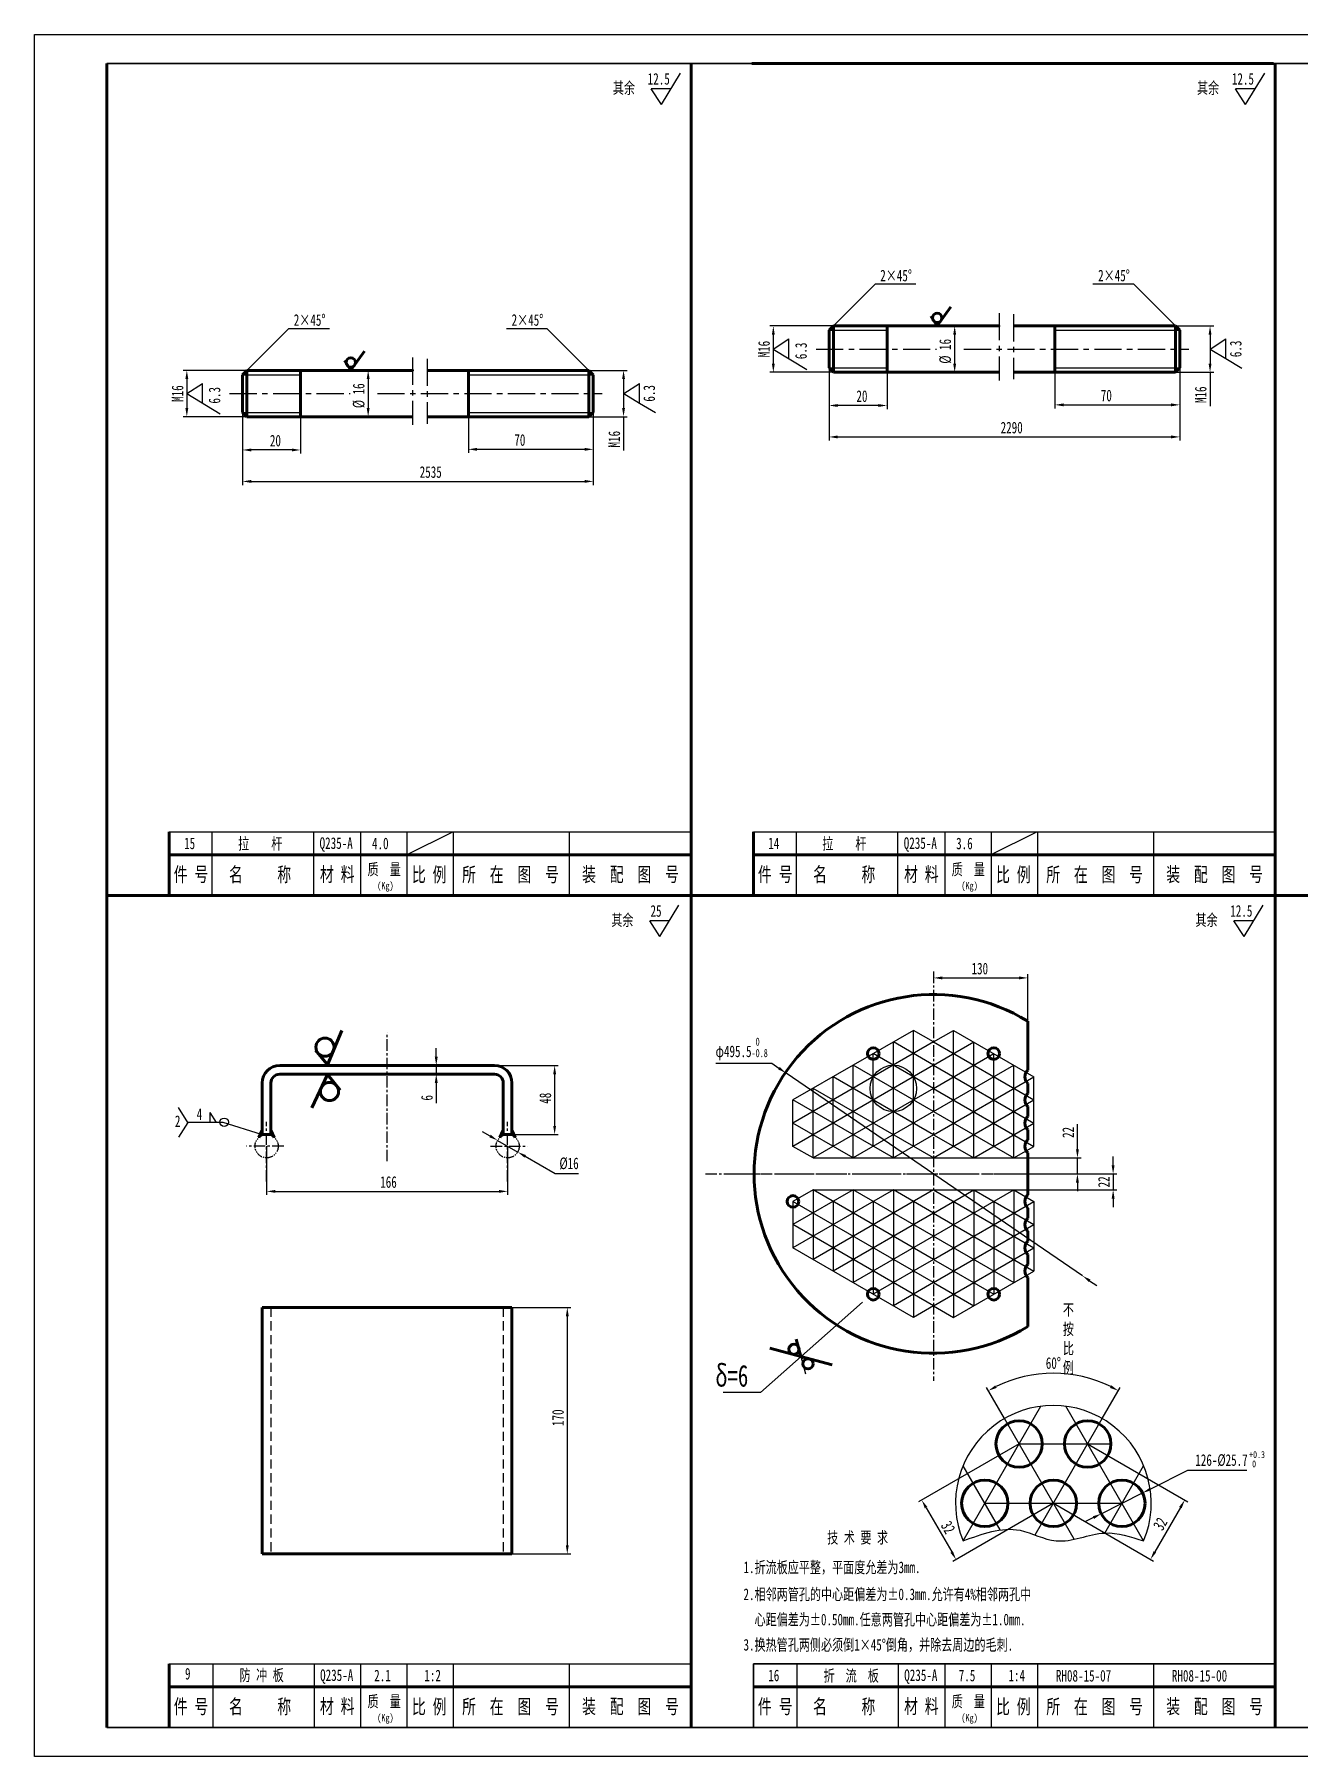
# Model space of a CAD drawing. Header units: millimetres. Extents: x 14092 to 63012, y 39469 to 71324.
# Drawn here: x 28047 to 31538, y 39595 to 44347 of the extents above; entities that cross this region are included whole.
import ezdxf

# ---------------------------------------------------------------- set-up
doc = ezdxf.new("R2010")
doc.units = ezdxf.units.MM
for name, pattern in [('CENTER', [50.8, 31.75, -6.35, 6.35, -6.35]), ('CENTERX2', [4, 2.5, -0.5, 0.5, -0.5]), ('DASHEDX2', [38.1, 25.4, -12.7]), ('PHANTOM2', [31.75, 15.875, -3.175, 3.175, -3.175, 3.175, -3.175])]:
    doc.linetypes.add(name, pattern=pattern)
doc.layers.get('0').update_dxf_attribs({"lineweight": 60})
doc.layers.get('DEFPOINTS').update_dxf_attribs({"color": 1, "linetype": 'PHANTOM2', "lineweight": 30})
for name, color, linetype, lineweight in [('AA', 1, 'DASHEDX2', 30), ('CCX', 1, 'Continuous', 30), ('DD', 1, 'CENTER', 30)]:
    doc.layers.add(name, color=color, linetype=linetype, lineweight=lineweight)
doc.styles.add('HZ', font='SIMFANG.TTF', dxfattribs={"width": 0.7})
doc.styles.add('HZ123', font='SIMFANG.TTF', dxfattribs={"width": 0.7, "height": 2.5})
doc.styles.add('WZ5', font='SIMFANG.TTF', dxfattribs={"width": 0.7})
doc.dimstyles.new('ISO-25$0', dxfattribs={"dimscale": 8, "dimtxt": 4, "dimasz": 3, "dimexe": 1.25, "dimexo": 0, "dimgap": 1.2, "dimtad": 1, "dimdec": 0, "dimtxsty": 'HZ', "dimcen": 0, "dimclrd": 256, "dimclrt": 256, "dimadec": 0, "dimazin": 0, "dimtm": 1e-09, "dimtfac": 8, "dimtdec": 0, "dimtmove": 0, "dimatfit": 2, "dimfxl": 1, "dimlwd": -1, "dimarcsym": 0})
doc.dimstyles.new('ISO-25$2', dxfattribs={"dimscale": 8, "dimtxt": 4, "dimasz": 3, "dimexe": 1.25, "dimexo": 0, "dimgap": 1.5, "dimtad": 2, "dimtih": 1, "dimtoh": 1, "dimdec": 0, "dimdsep": 46, "dimtxsty": 'HZ', "dimcen": 3, "dimadec": 0, "dimazin": 0, "dimtm": 1e-09, "dimtfac": 8, "dimtdec": 0, "dimtmove": 0, "dimatfit": 3, "dimfxl": 1, "dimarcsym": 0})
doc.dimstyles.new('ISO-25$3', dxfattribs={"dimscale": 8, "dimtxt": 4, "dimasz": 3, "dimexe": 1.25, "dimexo": 0, "dimgap": 1.5, "dimtad": 2, "dimtih": 1, "dimtoh": 1, "dimdec": 0, "dimdsep": 46, "dimtxsty": 'HZ', "dimcen": -2.5, "dimadec": 0, "dimazin": 0, "dimtm": 1e-09, "dimtfac": 8, "dimtdec": 0, "dimtmove": 0, "dimatfit": 3, "dimldrblk": 'NONE', "dimfxl": 1, "dimarcsym": 0})

# ---------------------------------------------------------------- blocks, each defined once
blk = doc.blocks.new('*D150')
at = {"layer": 'CCX', "color": 0, "lineweight": -2}
for p, q in [((30239.6, 43426.7), (30239.6, 43313.1)), ((30399.6, 43414.7), (30399.6, 43313.1))]:
    blk.add_line(p, q, dxfattribs=at)
at = {"layer": 'CCX'}
blk.add_line((30375.6, 43323.1), (30263.6, 43323.1), dxfattribs=at)
for points in [[(30263.6, 43327.1), (30263.6, 43319.1), (30239.6, 43323.1)], [(30375.6, 43327.1), (30375.6, 43319.1), (30399.6, 43323.1)]]:
    blk.add_solid(points, dxfattribs=at)
at = {"layer": 'DEFPOINTS', "color": 0}
for p in [(30239.6, 43426.7), (30399.6, 43414.7), (30239.6, 43323.1)]:
    blk.add_point(p, dxfattribs=at)
at = {"layer": 'CCX', "insert": (30330.3, 43348.7), "char_height": 32, "attachment_point": 5, "style": 'HZ'}
blk.add_mtext('20', dxfattribs=at)
blk = doc.blocks.new('*D151')
at = {"layer": 'CCX', "color": 0, "lineweight": -2}
for p, q in [((30399.6, 43542.7), (30596.2, 43542.7)), ((30399.6, 43414.7), (30596.2, 43414.7))]:
    blk.add_line(p, q, dxfattribs=at)
at = {"layer": 'CCX'}
blk.add_line((30586.2, 43518.7), (30586.2, 43438.7), dxfattribs=at)
for points in [[(30582.2, 43518.7), (30590.2, 43518.7), (30586.2, 43542.7)], [(30582.2, 43438.7), (30590.2, 43438.7), (30586.2, 43414.7)]]:
    blk.add_solid(points, dxfattribs=at)
at = {"layer": 'DEFPOINTS', "color": 0}
for p in [(30399.6, 43542.7), (30399.6, 43414.7), (30586.2, 43414.7)]:
    blk.add_point(p, dxfattribs=at)
at = {"layer": 'CCX', "insert": (30560.6, 43472.7), "char_height": 32, "attachment_point": 5, "rotation": 90, "style": 'HZ'}
blk.add_mtext('{\\Ftxt|c134;%%C} 16', dxfattribs=at)
blk = doc.blocks.new('*D152')
at = {"layer": 'CCX', "color": 0, "lineweight": -2}
for p, q in [((30251.6, 43542.7), (30075.8, 43542.7)), ((30251.6, 43414.7), (30075.8, 43414.7))]:
    blk.add_line(p, q, dxfattribs=at)
at = {"layer": 'CCX'}
blk.add_line((30085.8, 43518.7), (30085.8, 43438.7), dxfattribs=at)
for points in [[(30081.8, 43518.7), (30089.8, 43518.7), (30085.8, 43542.7)], [(30081.8, 43438.7), (30089.8, 43438.7), (30085.8, 43414.7)]]:
    blk.add_solid(points, dxfattribs=at)
at = {"layer": 'DEFPOINTS', "color": 0}
for p in [(30251.6, 43542.7), (30085.8, 43414.7), (30251.6, 43414.7)]:
    blk.add_point(p, dxfattribs=at)
at = {"layer": 'CCX', "insert": (30060.2, 43478.7), "char_height": 32, "attachment_point": 5, "rotation": 90, "style": 'HZ'}
blk.add_mtext('M16', dxfattribs=at)
blk = doc.blocks.new('*D153')
at = {"layer": 'CCX', "color": 0, "lineweight": -2}
for p, q in [((31195.5, 43542.7), (31301, 43542.7)), ((31195.5, 43414.7), (31301, 43414.7))]:
    blk.add_line(p, q, dxfattribs=at)
at = {"layer": 'CCX'}
for p, q in [((31291, 43518.7), (31291, 43438.7)), ((31291, 43414.7), (31291, 43321.4))]:
    blk.add_line(p, q, dxfattribs=at)
for points in [[(31287, 43518.7), (31295, 43518.7), (31291, 43542.7)], [(31287, 43438.7), (31295, 43438.7), (31291, 43414.7)]]:
    blk.add_solid(points, dxfattribs=at)
at = {"layer": 'DEFPOINTS', "color": 0}
for p in [(31195.5, 43542.7), (31195.5, 43414.7), (31291, 43414.7)]:
    blk.add_point(p, dxfattribs=at)
at = {"layer": 'CCX', "insert": (31265.4, 43352.8), "char_height": 32, "attachment_point": 5, "rotation": 90, "style": 'HZ'}
blk.add_mtext('M16', dxfattribs=at)
blk = doc.blocks.new('*D154')
at = {"layer": 'CCX', "color": 0, "lineweight": -2}
for p, q in [((30862.7, 43414.7), (30862.7, 43314.9)), ((31207.5, 43426.7), (31207.5, 43314.9))]:
    blk.add_line(p, q, dxfattribs=at)
at = {"layer": 'CCX'}
blk.add_line((30886.7, 43324.9), (31183.5, 43324.9), dxfattribs=at)
for points in [[(30886.7, 43328.9), (30886.7, 43320.9), (30862.7, 43324.9)], [(31183.5, 43328.9), (31183.5, 43320.9), (31207.5, 43324.9)]]:
    blk.add_solid(points, dxfattribs=at)
at = {"layer": 'DEFPOINTS', "color": 0}
for p in [(30862.7, 43414.7), (31207.5, 43426.7), (31207.5, 43324.9)]:
    blk.add_point(p, dxfattribs=at)
at = {"layer": 'CCX', "insert": (31004.8, 43350.5), "char_height": 32, "attachment_point": 5, "style": 'HZ'}
blk.add_mtext('70', dxfattribs=at)
blk = doc.blocks.new('*D143')
at = {"layer": 'CCX', "color": 0, "lineweight": -2}
for p, q in [((30239.6, 43414.7), (30239.6, 43226.4)), ((31207.5, 43414.7), (31207.5, 43226.4))]:
    blk.add_line(p, q, dxfattribs=at)
at = {"layer": 'CCX'}
blk.add_line((30263.6, 43236.4), (31183.5, 43236.4), dxfattribs=at)
for points in [[(30263.6, 43240.4), (30263.6, 43232.4), (30239.6, 43236.4)], [(31183.5, 43240.4), (31183.5, 43232.4), (31207.5, 43236.4)]]:
    blk.add_solid(points, dxfattribs=at)
at = {"layer": 'DEFPOINTS', "color": 0}
for p in [(30239.6, 43414.7), (31207.5, 43414.7), (31207.5, 43236.4)]:
    blk.add_point(p, dxfattribs=at)
at = {"layer": 'CCX', "insert": (30743.6, 43262), "char_height": 32, "attachment_point": 5, "style": 'HZ'}
blk.add_mtext('2290 ', dxfattribs=at)
blk = doc.blocks.new('*D142')
at = {"layer": 'CCX', "color": 0, "lineweight": -2}
for p, q in [((29927.4, 41508.1), (30081.6, 41508.1)), ((30081.6, 41508.1), (30101.4, 41494.5)), ((30938.8, 40921.6), (30121.2, 41481)), ((30958.6, 40908.1), (30978.4, 40894.5))]:
    blk.add_line(p, q, dxfattribs=at)
at = {"layer": 'CCX', "color": 0}
for points in [[(30103.6, 41497.8), (30099.1, 41491.2), (30121.2, 41481)], [(30960.9, 40911.4), (30956.4, 40904.8), (30938.8, 40921.6)]]:
    blk.add_solid(points, dxfattribs=at)
at = {"layer": 'DEFPOINTS', "color": 0}
for p in [(30121.2, 41481), (30938.8, 40921.6)]:
    blk.add_point(p, dxfattribs=at)
at = {"layer": 'CCX', "color": 0, "insert": (29998.5, 41547.6), "char_height": 32, "attachment_point": 5, "style": 'HZ'}
blk.add_mtext('φ495.5{\\H0.7x;\\S 0^ -0.8;}', dxfattribs=at)
blk = doc.blocks.new('_None')
blk = doc.blocks.new('*D164')
at = {"layer": 'CCX'}
for p, q in [((30925, 41270.8), (30925, 41339.8)), ((30925, 41202.8), (30925, 41246.8)), ((30925, 41178.8), (30925, 41154.8))]:
    blk.add_line(p, q, dxfattribs=at)
at = {"layer": 'CCX', "color": 0, "lineweight": -2}
for p, q in [((30749.6, 41246.8), (30935, 41246.8)), ((30787.8, 41202.8), (30935, 41202.8))]:
    blk.add_line(p, q, dxfattribs=at)
at = {"layer": 'CCX'}
for points in [[(30921, 41270.8), (30929, 41270.8), (30925, 41246.8)], [(30921, 41178.8), (30929, 41178.8), (30925, 41202.8)]]:
    blk.add_solid(points, dxfattribs=at)
at = {"layer": 'DEFPOINTS', "color": 0}
for p in [(30749.6, 41246.8), (30787.8, 41202.8), (30925, 41202.8)]:
    blk.add_point(p, dxfattribs=at)
at = {"layer": 'CCX', "insert": (30899.4, 41317.3), "char_height": 32, "attachment_point": 5, "rotation": 90, "style": 'HZ'}
blk.add_mtext('22', dxfattribs=at)
blk = doc.blocks.new('*D165')
at = {"layer": 'CCX'}
for p, q in [((31023.5, 41226.8), (31023.5, 41250.8)), ((31023.5, 41202.8), (31023.5, 41158.8)), ((31023.5, 41134.8), (31023.5, 41110.8))]:
    blk.add_line(p, q, dxfattribs=at)
at = {"layer": 'CCX', "color": 0, "lineweight": -2}
for p, q in [((30787.8, 41202.8), (31033.5, 41202.8)), ((30749.6, 41158.8), (31033.5, 41158.8))]:
    blk.add_line(p, q, dxfattribs=at)
at = {"layer": 'CCX'}
for points in [[(31019.5, 41226.8), (31027.5, 41226.8), (31023.5, 41202.8)], [(31019.5, 41134.8), (31027.5, 41134.8), (31023.5, 41158.8)]]:
    blk.add_solid(points, dxfattribs=at)
at = {"layer": 'DEFPOINTS', "color": 0}
for p in [(30787.8, 41202.8), (30749.6, 41158.8), (31023.5, 41158.8)]:
    blk.add_point(p, dxfattribs=at)
at = {"layer": 'CCX', "insert": (30997.9, 41180.8), "char_height": 32, "attachment_point": 5, "rotation": 90, "style": 'HZ'}
blk.add_mtext('22', dxfattribs=at)
blk = doc.blocks.new('*D167')
at = {"layer": 'CCX', "color": 0, "lineweight": -2}
for p, q in [((30953.2, 40457.6), (31229.9, 40297.9)), ((30858.6, 40293.8), (31135.3, 40134.1))]:
    blk.add_line(p, q, dxfattribs=at)
at = {"layer": 'CCX'}
blk.add_line((31209.2, 40282.1), (31138.7, 40159.8), dxfattribs=at)
for points in [[(31205.8, 40284.1), (31212.7, 40280.1), (31221.2, 40302.9)], [(31135.2, 40161.8), (31142.1, 40157.8), (31126.7, 40139.1)]]:
    blk.add_solid(points, dxfattribs=at)
at = {"layer": 'DEFPOINTS', "color": 0}
for p in [(30953.2, 40457.6), (30858.6, 40293.8), (31126.7, 40139.1)]:
    blk.add_point(p, dxfattribs=at)
at = {"layer": 'CCX', "insert": (31153.7, 40237.1), "char_height": 32, "attachment_point": 5, "rotation": 60, "style": 'HZ'}
blk.add_mtext('32', dxfattribs=at)
blk = doc.blocks.new('*D166')
at = {"layer": 'CCX', "color": 0, "lineweight": -2}
for p, q in [((30764, 40457.6), (30486.7, 40297.6)), ((30858.6, 40293.8), (30581.3, 40133.7))]:
    blk.add_line(p, q, dxfattribs=at)
at = {"layer": 'CCX'}
blk.add_line((30507.4, 40281.8), (30578, 40159.5), dxfattribs=at)
for points in [[(30510.9, 40283.8), (30503.9, 40279.8), (30495.4, 40302.6)], [(30581.5, 40161.5), (30574.5, 40157.5), (30590, 40138.7)]]:
    blk.add_solid(points, dxfattribs=at)
at = {"layer": 'DEFPOINTS', "color": 0}
for p in [(30764, 40457.6), (30858.6, 40293.8), (30590, 40138.7)]:
    blk.add_point(p, dxfattribs=at)
at = {"layer": 'CCX', "insert": (30568.3, 40227.4), "char_height": 32, "attachment_point": 5, "rotation": 300, "style": 'HZ'}
blk.add_mtext('32', dxfattribs=at)
blk = doc.blocks.new('*D168')
at = {"layer": 'CCX', "color": 0, "lineweight": -2}
for p, q in [((30723.6, 40527.6), (30674.2, 40613.2)), ((30993.6, 40527.6), (31043, 40613.2))]:
    blk.add_line(p, q, dxfattribs=at)
blk.add_arc((30858.6, 40293.8), 358.8, 63.8337, 116.1663, dxfattribs=at)
at = {"layer": 'CCX', "color": 0}
for points in [[(30702.3, 40612.3), (30698.5, 40619.3), (30679.2, 40604.5)], [(31018.7, 40619.3), (31014.9, 40612.3), (31038, 40604.5)]]:
    blk.add_solid(points, dxfattribs=at)
at = {"layer": 'DEFPOINTS', "color": 0}
for p in [(30920.9, 40647.1), (30723.6, 40527.6), (30993.6, 40527.6), (30808.2, 40206.6), (30915.8, 40194.7)]:
    blk.add_point(p, dxfattribs=at)
at = {"layer": 'CCX', "color": 0, "insert": (30858.6, 40680.6), "char_height": 32, "attachment_point": 5, "style": 'HZ'}
blk.add_mtext('60°', dxfattribs=at)
blk = doc.blocks.new('*D169')
at = {"layer": 'CCX', "color": 0, "lineweight": -2}
for p, q in [((31228.4, 40384.5), (31126.4, 40333.3)), ((31392.8, 40384.5), (31228.4, 40384.5)), ((30990.6, 40265.1), (31105, 40322.5)), ((30969.2, 40254.3), (30947.7, 40243.5))]:
    blk.add_line(p, q, dxfattribs=at)
at = {"layer": 'CCX', "color": 0}
for points in [[(31124.6, 40336.9), (31128.2, 40329.7), (31105, 40322.5)], [(30967.4, 40257.9), (30971, 40250.7), (30990.6, 40265.1)]]:
    blk.add_solid(points, dxfattribs=at)
at = {"layer": 'DEFPOINTS', "color": 0}
for p in [(31105, 40322.5), (30990.6, 40265.1)]:
    blk.add_point(p, dxfattribs=at)
at = {"layer": 'CCX', "color": 0, "insert": (31322.6, 40412.5), "char_height": 32, "attachment_point": 5, "style": 'HZ'}
blk.add_mtext('126-{\\Ftxt|c134;%%C}25.7', dxfattribs=at)
blk = doc.blocks.new('*D209')
at = {"layer": 'CCX', "color": 0, "lineweight": -2}
for p, q in [((28687.5, 41279.2), (28687.5, 41144.6)), ((29352.6, 41279.2), (29352.6, 41144.6))]:
    blk.add_line(p, q, dxfattribs=at)
at = {"layer": 'CCX'}
blk.add_line((28711.5, 41154.6), (29328.6, 41154.6), dxfattribs=at)
for points in [[(28711.5, 41158.6), (28711.5, 41150.6), (28687.5, 41154.6)], [(29328.6, 41158.6), (29328.6, 41150.6), (29352.6, 41154.6)]]:
    blk.add_solid(points, dxfattribs=at)
at = {"layer": 'DEFPOINTS', "color": 0}
for p in [(28687.5, 41279.2), (29352.6, 41279.2), (29352.6, 41154.6)]:
    blk.add_point(p, dxfattribs=at)
at = {"layer": 'CCX', "insert": (29023.8, 41180.2), "char_height": 32, "attachment_point": 5, "style": 'HZ'}
blk.add_mtext('166', dxfattribs=at)
blk = doc.blocks.new('*D210')
at = {"layer": 'CCX'}
for p, q in [((29155.6, 41525.9), (29155.6, 41549.9)), ((29155.6, 41501.9), (29155.6, 41477.9)), ((29155.6, 41453.9), (29155.6, 41398.2))]:
    blk.add_line(p, q, dxfattribs=at)
at = {"layer": 'CCX', "color": 0, "lineweight": -2}
for p, q in [((29020.1, 41501.9), (29165.6, 41501.9)), ((29020.1, 41477.9), (29165.6, 41477.9))]:
    blk.add_line(p, q, dxfattribs=at)
at = {"layer": 'CCX'}
for points in [[(29151.6, 41525.9), (29159.6, 41525.9), (29155.6, 41501.9)], [(29151.6, 41453.9), (29159.6, 41453.9), (29155.6, 41477.9)]]:
    blk.add_solid(points, dxfattribs=at)
at = {"layer": 'DEFPOINTS', "color": 0}
for p in [(29020.1, 41501.9), (29155.6, 41501.9), (29020.1, 41477.9)]:
    blk.add_point(p, dxfattribs=at)
at = {"layer": 'CCX', "insert": (29130, 41412.8), "char_height": 32, "attachment_point": 5, "rotation": 90, "style": 'HZ'}
blk.add_mtext('6', dxfattribs=at)
blk = doc.blocks.new('*D211')
at = {"layer": 'CCX', "color": 0, "lineweight": -2}
for p, q in [((29020.1, 41501.9), (29492.3, 41501.9)), ((29352.6, 41311.2), (29492.3, 41311.2))]:
    blk.add_line(p, q, dxfattribs=at)
at = {"layer": 'CCX'}
blk.add_line((29482.3, 41477.9), (29482.3, 41335.2), dxfattribs=at)
for points in [[(29478.3, 41477.9), (29486.3, 41477.9), (29482.3, 41501.9)], [(29478.3, 41335.2), (29486.3, 41335.2), (29482.3, 41311.2)]]:
    blk.add_solid(points, dxfattribs=at)
at = {"layer": 'DEFPOINTS', "color": 0}
for p in [(29020.1, 41501.9), (29352.6, 41311.2), (29482.3, 41311.2)]:
    blk.add_point(p, dxfattribs=at)
at = {"layer": 'CCX', "insert": (29456.7, 41411.5), "char_height": 32, "attachment_point": 5, "rotation": 90, "style": 'HZ'}
blk.add_mtext('48', dxfattribs=at)
blk = doc.blocks.new('*D212')
at = {"layer": 'CCX', "color": 0, "lineweight": -2}
for p, q in [((29364.6, 40834.2), (29527.2, 40834.2)), ((29364.6, 40154.2), (29527.2, 40154.2))]:
    blk.add_line(p, q, dxfattribs=at)
at = {"layer": 'CCX'}
blk.add_line((29517.2, 40810.2), (29517.2, 40178.2), dxfattribs=at)
for points in [[(29513.2, 40810.2), (29521.2, 40810.2), (29517.2, 40834.2)], [(29513.2, 40178.2), (29521.2, 40178.2), (29517.2, 40154.2)]]:
    blk.add_solid(points, dxfattribs=at)
at = {"layer": 'DEFPOINTS', "color": 0}
for p in [(29364.6, 40834.2), (29364.6, 40154.2), (29517.2, 40154.2)]:
    blk.add_point(p, dxfattribs=at)
at = {"layer": 'CCX', "insert": (29491.6, 40530.1), "char_height": 32, "attachment_point": 5, "rotation": 90, "style": 'HZ'}
blk.add_mtext('170', dxfattribs=at)
blk = doc.blocks.new('*D213')
at = {"layer": 'CCX', "color": 0, "lineweight": -2}
for p, q in [((29304.2, 41307.2), (29283.4, 41319.2)), ((29324.9, 41295.2), (29380.4, 41263.2)), ((29484, 41203.3), (29401.1, 41251.2)), ((29548.3, 41203.3), (29484, 41203.3))]:
    blk.add_line(p, q, dxfattribs=at)
at = {"layer": 'CCX', "color": 0}
for points in [[(29306.2, 41310.7), (29302.2, 41303.8), (29324.9, 41295.2)], [(29403.1, 41254.7), (29399.1, 41247.7), (29380.4, 41263.2)]]:
    blk.add_solid(points, dxfattribs=at)
at = {"layer": 'DEFPOINTS', "color": 0}
for p in [(29324.9, 41295.2), (29380.4, 41263.2)]:
    blk.add_point(p, dxfattribs=at)
at = {"layer": 'CCX', "color": 0, "insert": (29522.1, 41231.3), "char_height": 32, "attachment_point": 5, "style": 'HZ'}
blk.add_mtext('{\\Ftxt|c134;%%C16}', dxfattribs=at)
blk = doc.blocks.new('*D215')
at = {"layer": 'CCX', "color": 0, "lineweight": -2}
for p, q in [((28621.1, 43304), (28621.1, 43190.4)), ((28781.1, 43292), (28781.1, 43190.4))]:
    blk.add_line(p, q, dxfattribs=at)
at = {"layer": 'CCX'}
blk.add_line((28757.1, 43200.4), (28645.1, 43200.4), dxfattribs=at)
for points in [[(28645.1, 43204.4), (28645.1, 43196.4), (28621.1, 43200.4)], [(28757.1, 43204.4), (28757.1, 43196.4), (28781.1, 43200.4)]]:
    blk.add_solid(points, dxfattribs=at)
at = {"layer": 'DEFPOINTS', "color": 0}
for p in [(28621.1, 43304), (28781.1, 43292), (28621.1, 43200.4)]:
    blk.add_point(p, dxfattribs=at)
at = {"layer": 'CCX', "insert": (28711.8, 43226), "char_height": 32, "attachment_point": 5, "style": 'HZ'}
blk.add_mtext('20', dxfattribs=at)
blk = doc.blocks.new('*D216')
at = {"layer": 'CCX', "color": 0, "lineweight": -2}
for p, q in [((28781.1, 43420), (28977.7, 43420)), ((28781.1, 43292), (28977.7, 43292))]:
    blk.add_line(p, q, dxfattribs=at)
at = {"layer": 'CCX'}
blk.add_line((28967.7, 43396), (28967.7, 43316), dxfattribs=at)
for points in [[(28963.7, 43396), (28971.7, 43396), (28967.7, 43420)], [(28963.7, 43316), (28971.7, 43316), (28967.7, 43292)]]:
    blk.add_solid(points, dxfattribs=at)
at = {"layer": 'DEFPOINTS', "color": 0}
for p in [(28781.1, 43420), (28781.1, 43292), (28967.7, 43292)]:
    blk.add_point(p, dxfattribs=at)
at = {"layer": 'CCX', "insert": (28942.1, 43350), "char_height": 32, "attachment_point": 5, "rotation": 90, "style": 'HZ'}
blk.add_mtext('{\\Ftxt|c134;%%C} 16', dxfattribs=at)
blk = doc.blocks.new('*D217')
at = {"layer": 'CCX', "color": 0, "lineweight": -2}
for p, q in [((28633.1, 43420), (28457.3, 43420)), ((28633.1, 43292), (28457.3, 43292))]:
    blk.add_line(p, q, dxfattribs=at)
at = {"layer": 'CCX'}
blk.add_line((28467.3, 43396), (28467.3, 43316), dxfattribs=at)
for points in [[(28463.3, 43396), (28471.3, 43396), (28467.3, 43420)], [(28463.3, 43316), (28471.3, 43316), (28467.3, 43292)]]:
    blk.add_solid(points, dxfattribs=at)
at = {"layer": 'DEFPOINTS', "color": 0}
for p in [(28633.1, 43420), (28467.3, 43292), (28633.1, 43292)]:
    blk.add_point(p, dxfattribs=at)
at = {"layer": 'CCX', "insert": (28441.7, 43356), "char_height": 32, "attachment_point": 5, "rotation": 90, "style": 'HZ'}
blk.add_mtext('M16', dxfattribs=at)
blk = doc.blocks.new('*D218')
at = {"layer": 'CCX', "color": 0, "lineweight": -2}
for p, q in [((29577, 43420), (29682.5, 43420)), ((29577, 43292), (29682.5, 43292))]:
    blk.add_line(p, q, dxfattribs=at)
at = {"layer": 'CCX'}
for p, q in [((29672.5, 43396), (29672.5, 43316)), ((29672.5, 43292), (29672.5, 43198.8))]:
    blk.add_line(p, q, dxfattribs=at)
for points in [[(29668.5, 43396), (29676.5, 43396), (29672.5, 43420)], [(29668.5, 43316), (29676.5, 43316), (29672.5, 43292)]]:
    blk.add_solid(points, dxfattribs=at)
at = {"layer": 'DEFPOINTS', "color": 0}
for p in [(29577, 43420), (29577, 43292), (29672.5, 43292)]:
    blk.add_point(p, dxfattribs=at)
at = {"layer": 'CCX', "insert": (29646.9, 43230.2), "char_height": 32, "attachment_point": 5, "rotation": 90, "style": 'HZ'}
blk.add_mtext('M16', dxfattribs=at)
blk = doc.blocks.new('*D219')
at = {"layer": 'CCX', "color": 0, "lineweight": -2}
for p, q in [((29244.2, 43292), (29244.2, 43192.2)), ((29589, 43304), (29589, 43192.2))]:
    blk.add_line(p, q, dxfattribs=at)
at = {"layer": 'CCX'}
blk.add_line((29268.2, 43202.2), (29565, 43202.2), dxfattribs=at)
for points in [[(29268.2, 43206.2), (29268.2, 43198.2), (29244.2, 43202.2)], [(29565, 43206.2), (29565, 43198.2), (29589, 43202.2)]]:
    blk.add_solid(points, dxfattribs=at)
at = {"layer": 'DEFPOINTS', "color": 0}
for p in [(29244.2, 43292), (29589, 43304), (29589, 43202.2)]:
    blk.add_point(p, dxfattribs=at)
at = {"layer": 'CCX', "insert": (29386.3, 43227.8), "char_height": 32, "attachment_point": 5, "style": 'HZ'}
blk.add_mtext('70', dxfattribs=at)
blk = doc.blocks.new('*D214')
at = {"layer": 'CCX', "color": 0, "lineweight": -2}
for p, q in [((28621.1, 43292), (28621.1, 43103.7)), ((29589, 43292), (29589, 43103.7))]:
    blk.add_line(p, q, dxfattribs=at)
at = {"layer": 'CCX'}
blk.add_line((28645.1, 43113.7), (29565, 43113.7), dxfattribs=at)
for points in [[(28645.1, 43117.7), (28645.1, 43109.7), (28621.1, 43113.7)], [(29565, 43117.7), (29565, 43109.7), (29589, 43113.7)]]:
    blk.add_solid(points, dxfattribs=at)
at = {"layer": 'DEFPOINTS', "color": 0}
for p in [(28621.1, 43292), (29589, 43292), (29589, 43113.7)]:
    blk.add_point(p, dxfattribs=at)
at = {"layer": 'CCX', "insert": (29125.1, 43139.3), "char_height": 32, "attachment_point": 5, "style": 'HZ'}
blk.add_mtext('  2535', dxfattribs=at)
blk = doc.blocks.new('*D233')
at = {"layer": 'CCX', "color": 0, "lineweight": -2}
for p, q in [((30527.8, 41761.2), (30527.8, 41733.6)), ((30787.8, 41624), (30787.8, 41753.6))]:
    blk.add_line(p, q, dxfattribs=at)
at = {"layer": 'CCX'}
blk.add_line((30551.8, 41743.6), (30763.8, 41743.6), dxfattribs=at)
for points in [[(30551.8, 41747.6), (30551.8, 41739.6), (30527.8, 41743.6)], [(30763.8, 41747.6), (30763.8, 41739.6), (30787.8, 41743.6)]]:
    blk.add_solid(points, dxfattribs=at)
at = {"layer": 'DEFPOINTS', "color": 0}
for p in [(30527.8, 41761.2), (30787.8, 41743.6), (30787.8, 41624)]:
    blk.add_point(p, dxfattribs=at)
at = {"layer": 'CCX', "insert": (30655.6, 41769.2), "char_height": 32, "attachment_point": 5, "style": 'HZ'}
blk.add_mtext('130 ', dxfattribs=at)

msp = doc.modelspace()

# ---------------------------------------------------------------- linework, layer by layer
at = {"lineweight": 35}
for p, q in [((28246.7, 39675), (28246.7, 44267)), ((28246.7, 44267), (34694.7, 44267)), ((30030.7, 39851), (30030.7, 39675)), ((34694.7, 39675), (28246.7, 39675))]:
    msp.add_line(p, q, dxfattribs=at)
for p, q in [((28246.7, 39675), (28246.7, 44267)), ((29858.7, 44267), (29858.7, 39675)), ((31470.7, 44267), (31470.7, 41971)), ((30239.6, 43530.7), (30251.6, 43542.7)), ((30862.7, 43414.7), (30862.7, 43542.7)), ((31195.5, 43542.7), (31207.5, 43530.7)), ((31207.5, 43426.7), (31207.5, 43530.7)), ((28621.1, 43408), (28633.1, 43420)), ((29244.2, 43292), (29244.2, 43420)), ((29577, 43420), (29589, 43408)), ((29589, 43304), (29589, 43408)), ((30251.6, 43414.7), (30239.6, 43426.7)), ((30251.6, 43414.7), (30709, 43414.7)), ((30748.6, 43414.7), (31195.5, 43414.7)), ((31207.5, 43426.7), (31195.5, 43414.7)), ((28633.1, 43292), (28621.1, 43304)), ((28633.1, 43292), (29090.5, 43292)), ((29130.1, 43292), (29577, 43292)), ((29589, 43304), (29577, 43292)), ((28418.7, 42147), (28418.7, 41971)), ((30030.7, 42147), (30030.7, 41971)), ((28418.7, 42083), (29858.7, 42083)), ((30030.7, 42083), (31470.7, 42083)), ((31470.7, 39675), (31470.7, 41971)), ((30787.8, 41624), (30787.8, 41489)), ((28723.5, 41501.9), (29316.6, 41501.9)), ((28675.5, 41311.2), (28675.5, 41453.9)), ((28699.5, 41311.2), (28699.5, 41453.9)), ((28723.5, 41477.9), (29316.6, 41477.9)), ((29340.6, 41311.2), (29340.6, 41453.9)), ((29364.6, 41311.2), (29364.6, 41453.9)), ((30787.8, 41452.6), (30787.8, 41425)), ((30787.8, 41388.6), (30787.8, 41361)), ((28675.5, 41323.4), (28666.4, 41303.2)), ((28699.5, 41311.2), (28675.5, 41311.2)), ((28699.5, 41323.4), (28708.7, 41303.2)), ((29340.6, 41323.4), (29331.5, 41303.2)), ((29340.6, 41311.2), (29364.6, 41311.2)), ((29364.6, 41323.4), (29373.8, 41303.2)), ((30787.8, 41324.6), (30787.8, 41297)), ((30787.8, 41260.6), (30787.8, 41145)), ((30787.8, 41108.6), (30787.8, 41081)), ((30787.8, 41044.6), (30787.8, 41017)), ((30787.8, 40980.6), (30787.8, 40953)), ((30787.8, 40916.6), (30787.8, 40781.5)), ((28675.5, 40834.2), (28675.5, 40154.2)), ((28675.5, 40834.2), (29364.6, 40834.2)), ((29364.6, 40834.2), (29364.6, 40154.2)), ((30162.1, 40698.7), (30149.2, 40746.7)), ((30162.1, 40698.7), (30075.8, 40721.9)), ((30162.1, 40698.7), (30248.3, 40675.6)), ((28675.5, 40154.2), (29364.6, 40154.2)), ((28418.7, 39851), (28418.7, 39675)), ((28418.7, 39787), (29858.7, 39787)), ((30030.7, 39787), (31470.7, 39787))]:
    msp.add_line(p, q)
at = {"color": 7}
for p, q in [((30026.4, 44267), (31466.4, 44267)), ((31470.7, 44267), (31470.7, 42715)), ((31470.7, 39675), (31470.7, 44267)), ((31470.7, 43115), (31470.7, 42539)), ((28246.7, 41971), (34694.7, 41971)), ((28586.4, 41971), (30026.4, 41971))]:
    msp.add_line(p, q, dxfattribs=at)
at = {"lineweight": -3, "ltscale": 8}
for p, q in [((29803.2, 44196.9), (29748.9, 44196.9)), ((29777.1, 44153.7), (29748.9, 44196.9)), ((29777.1, 44153.7), (29829.8, 44240.6)), ((31415.2, 44196.9), (31360.9, 44196.9)), ((31389.1, 44153.7), (31360.9, 44196.9)), ((31389.1, 44153.7), (31441.8, 44240.6)), ((30085.8, 43478.7), (30129, 43506.9)), ((30129, 43452.5), (30129, 43506.9)), ((31291.7, 43478.7), (31334.9, 43506.9)), ((31334.9, 43452.5), (31334.9, 43506.9)), ((30085.8, 43478.7), (30178.1, 43422.9)), ((31291.7, 43478.7), (31334.9, 43452.5)), ((31334.9, 43452.5), (31378.6, 43426)), ((28467.3, 43356), (28510.5, 43384.2)), ((28467.3, 43356), (28559.6, 43300.2)), ((28510.5, 43329.9), (28510.5, 43384.2)), ((29673.2, 43356), (29716.4, 43384.2)), ((29673.2, 43356), (29716.4, 43329.9)), ((29716.4, 43329.9), (29716.4, 43384.2)), ((29716.4, 43329.9), (29760.2, 43303.4)), ((29772.7, 41857.7), (29825.4, 41944.6)), ((31384.7, 41857.7), (31437.4, 41944.6)), ((29798.9, 41900.9), (29744.6, 41900.9)), ((29772.7, 41857.7), (29744.6, 41900.9)), ((31410.9, 41900.9), (31356.6, 41900.9)), ((31384.7, 41857.7), (31356.6, 41900.9))]:
    msp.add_line(p, q, dxfattribs=at)
at = {"color": 0}
for p, q in [((30538, 43542.9), (30576, 43595.7)), ((30520.7, 43569.6), (30538, 43542.9)), ((28902.2, 43446.9), (28919.5, 43420.3)), ((28919.5, 43420.3), (28957.5, 43473))]:
    msp.add_line(p, q, dxfattribs=at)
at = {"ltscale": 8}
for p, q in [((28855.4, 41504.2), (28894.6, 41598.5)), ((28822.7, 41544.7), (28857.3, 41501.9)), ((28855.4, 41476.7), (28811.9, 41384.8)), ((28855.4, 41476.7), (28890, 41434))]:
    msp.add_line(p, q, dxfattribs=at)
for points in [[(30239.6, 43530.7), (30239.6, 43426.7)], [(30239.6, 43426.7), (30239.6, 43530.7)], [(30251.6, 43542.7), (30251.6, 43414.7)], [(30399.6, 43542.7), (30399.6, 43414.7)], [(30748.6, 43542.7), (31195.5, 43542.7)], [(31195.5, 43542.7), (31195.5, 43414.7)], [(28621.1, 43408), (28621.1, 43304)], [(28621.1, 43304), (28621.1, 43408)], [(28633.1, 43420), (28633.1, 43292)], [(28781.1, 43420), (28781.1, 43292)], [(29130.1, 43420), (29577, 43420)], [(29577, 43420), (29577, 43292)], [(30748.6, 43414.7), (31195.5, 43414.7)], [(29130.1, 43292), (29577, 43292)]]:
    msp.add_lwpolyline(points)
for points in [[(30251.6, 43542.7), (30709, 43542.7)], [(28633.1, 43420), (29090.5, 43420)]]:
    msp.add_lwpolyline(points, close=True)
at = {"color": 0}
for centre in [(30538.3, 43564.7), (28919.8, 43442.1)]:
    msp.add_circle(centre, 12.9, dxfattribs=at)
for centre, radius in [((28848.5, 41552.6), 25), ((30361.6, 41534.8), 16), ((30694.1, 41534.8), 16), ((28861, 41430.1), 25), ((30139.9, 41126.8), 16), ((30361.6, 40870.8), 16), ((30694.1, 40870.8), 16), ((30142.7, 40718.8), 14), ((30181.5, 40678.7), 14), ((30764, 40457.6), 64), ((30953.2, 40457.6), 64), ((30669.4, 40293.8), 64), ((30858.6, 40293.8), 64), ((31047.8, 40293.8), 64)]:
    msp.add_circle(centre, radius)
for centre, radius, start, end in [((30527.8, 41202.8), 495, 58.3148, 301.6852), ((28723.5, 41453.9), 48, 90, 180), ((29316.6, 41453.9), 48, 0, 90), ((30805, 41470.8), 25, 133.2455, 226.7545), ((28723.5, 41453.9), 24, 90, 180), ((29316.6, 41453.9), 24, 0, 90), ((30805, 41406.8), 25, 133.2455, 226.7545), ((30805, 41342.8), 25, 133.2455, 226.7545), ((30805, 41278.8), 25, 133.2455, 226.7545), ((30805, 41126.8), 25, 133.2455, 226.7545), ((30805, 41062.8), 25, 133.2455, 226.7545), ((30805, 40998.8), 25, 133.2455, 226.7545), ((30805, 40934.8), 25, 133.2455, 226.7545)]:
    msp.add_arc(centre, radius, start, end)
at = {"layer": 'AA'}
for p, q in [((28699.5, 40834.2), (28699.5, 40154.2)), ((29340.6, 40834.2), (29340.6, 40154.2))]:
    msp.add_line(p, q, dxfattribs=at)
at = {"layer": 'CCX'}
for p, q in [((28046.7, 44347), (34774.7, 44347)), ((28046.7, 39595), (28046.7, 44347)), ((30479.3, 43657.7), (30366.6, 43657.7)), ((31080.5, 43657.7), (30967.8, 43657.7)), ((31080.5, 43657.7), (31195.5, 43542.7)), ((28860.8, 43535.1), (28748.1, 43535.1)), ((29462, 43535.1), (29349.3, 43535.1)), ((29462, 43535.1), (29577, 43420)), ((30239.6, 43530.7), (30399.6, 43530.7)), ((30862.7, 43530.7), (31207.5, 43530.7)), ((28621.1, 43408), (28781.1, 43408)), ((29244.2, 43408), (29589, 43408)), ((30239.6, 43426.7), (30399.6, 43426.7)), ((30862.7, 43426.7), (31207.5, 43426.7)), ((28621.1, 43304), (28781.1, 43304)), ((29244.2, 43304), (29589, 43304)), ((31470.7, 41971), (31470.7, 42331)), ((28418.7, 42147), (29858.7, 42147)), ((28537.3, 41971), (28537.3, 42147)), ((28817.6, 41971), (28817.6, 42147)), ((28946.7, 42147), (28946.7, 41971)), ((29073.3, 42083), (29201.3, 42147)), ((29074.7, 42147), (29074.7, 41971)), ((29202.7, 42147), (29202.7, 41971)), ((29522.7, 42147), (29522.7, 41971)), ((30030.7, 42147), (31470.7, 42147)), ((30149.3, 41971), (30149.3, 42147)), ((30429.6, 41971), (30429.6, 42147)), ((30558.7, 42147), (30558.7, 41971)), ((30685.3, 42083), (30813.3, 42147)), ((30686.7, 42147), (30686.7, 41971)), ((30814.7, 42147), (30814.7, 41971)), ((31134.7, 42147), (31134.7, 41971)), ((29858.7, 41971), (28418.7, 41971)), ((29858.7, 41971), (28418.7, 41971)), ((28418.7, 41971), (29858.7, 41971)), ((28418.7, 41971), (29858.7, 41971)), ((28418.7, 41971), (29858.7, 41971)), ((28418.7, 41971), (29858.7, 41971)), ((31470.7, 41971), (30030.7, 41971)), ((31470.7, 41971), (30030.7, 41971)), ((30030.7, 41971), (31470.7, 41971)), ((30030.7, 41971), (31470.7, 41971)), ((30030.7, 41971), (31470.7, 41971)), ((30030.7, 41971), (31470.7, 41971)), ((30472.4, 41598.8), (30139.9, 41406.8)), ((30472.4, 41278.8), (30472.4, 41598.8)), ((30527.8, 41566.8), (30472.4, 41598.8)), ((30527.8, 41566.8), (30583.3, 41598.8)), ((30583.3, 41278.8), (30583.3, 41598.8)), ((30583.3, 41598.8), (30805, 41470.8)), ((30527.8, 41566.8), (30139.9, 41342.8)), ((30527.8, 41438.8), (30361.6, 41534.8)), ((30361.6, 41278.8), (30361.6, 41534.8)), ((30527.8, 41502.8), (30417, 41566.8)), ((30417, 41246.8), (30417, 41566.8)), ((30527.8, 41566.8), (30805, 41406.8)), ((30527.8, 41502.8), (30638.7, 41566.8)), ((30527.8, 41438.8), (30694.1, 41534.8)), ((30638.7, 41246.8), (30638.7, 41566.8)), ((30694.1, 41278.8), (30694.1, 41534.8)), ((30527.8, 41502.8), (30139.9, 41278.8)), ((30527.8, 41374.8), (30306.1, 41502.8)), ((30306.1, 41246.8), (30306.1, 41502.8)), ((30527.8, 41374.8), (30749.6, 41502.8)), ((30527.8, 41502.8), (30805, 41342.8)), ((30749.6, 41246.8), (30749.6, 41502.8)), ((30527.8, 41246.8), (30195.3, 41438.8)), ((30527.8, 41438.8), (30195.3, 41246.8)), ((30195.3, 41246.8), (30195.3, 41438.8)), ((30527.8, 41310.8), (30250.7, 41470.8)), ((30250.7, 41278.8), (30250.7, 41470.8)), ((30527.8, 41310.8), (30805, 41470.8)), ((30527.8, 41438.8), (30805, 41278.8)), ((30805, 41278.8), (30805, 41470.8)), ((30139.9, 41278.8), (30139.9, 41406.8)), ((30417, 41246.8), (30139.9, 41406.8)), ((30527.8, 41246.8), (30805, 41406.8)), ((28470.4, 41345), (28444.3, 41386.1)), ((28470.4, 41345), (28444.4, 41303.8)), ((28567.3, 41345), (28470.4, 41345)), ((28530.9, 41372.4), (28530.9, 41345)), ((28530.9, 41372.4), (28548.3, 41345)), ((28673.6, 41311.8), (28567.3, 41345)), ((30306.1, 41246.8), (30139.9, 41342.8)), ((30527.8, 41374.8), (30306.1, 41246.8)), ((30527.8, 41374.8), (30749.6, 41246.8)), ((30638.7, 41246.8), (30805, 41342.8)), ((30527.8, 41310.8), (30417, 41246.8)), ((30527.8, 41310.8), (30638.7, 41246.8)), ((30195.3, 41246.8), (30139.9, 41278.8)), ((30749.6, 41246.8), (30805, 41278.8)), ((30195.3, 41246.8), (30749.6, 41246.8)), ((30417, 41158.8), (30139.9, 40998.8)), ((30306.1, 41158.8), (30139.9, 41062.8)), ((30195.3, 41158.8), (30139.9, 41126.8)), ((30527.8, 41158.8), (30195.3, 40966.8)), ((30527.8, 40966.8), (30195.3, 41158.8)), ((30195.3, 41158.8), (30195.3, 40966.8)), ((30195.3, 41158.8), (30749.6, 41158.8)), ((30527.8, 41030.8), (30306.1, 41158.8)), ((30306.1, 41158.8), (30306.1, 40902.8)), ((30527.8, 41094.8), (30417, 41158.8)), ((30417, 41158.8), (30417, 40838.8)), ((30527.8, 41158.8), (30805, 40998.8)), ((30527.8, 41094.8), (30638.7, 41158.8)), ((30527.8, 41030.8), (30749.6, 41158.8)), ((30638.7, 41158.8), (30805, 41062.8)), ((30638.7, 41158.8), (30638.7, 40838.8)), ((30749.6, 41158.8), (30749.6, 40902.8)), ((30749.6, 41158.8), (30805, 41126.8)), ((30527.8, 40902.8), (30139.9, 41126.8)), ((30139.9, 41126.8), (30139.9, 40998.8)), ((30250.7, 41126.8), (30250.7, 40934.8)), ((30361.6, 41126.8), (30361.6, 40870.8)), ((30472.4, 41126.8), (30472.4, 40806.8)), ((30527.8, 40966.8), (30805, 41126.8)), ((30583.3, 41126.8), (30583.3, 40806.8)), ((30694.1, 41126.8), (30694.1, 40870.8)), ((30805, 41126.8), (30805, 40934.8)), ((30527.8, 40838.8), (30139.9, 41062.8)), ((30527.8, 41094.8), (30250.7, 40934.8)), ((30527.8, 41094.8), (30805, 40934.8)), ((30527.8, 40902.8), (30805, 41062.8)), ((30527.8, 41030.8), (30306.1, 40902.8)), ((30527.8, 41030.8), (30749.6, 40902.8)), ((30472.4, 40806.8), (30139.9, 40998.8)), ((30527.8, 40966.8), (30361.6, 40870.8)), ((30527.8, 40838.8), (30805, 40998.8)), ((30527.8, 40966.8), (30694.1, 40870.8)), ((30583.3, 40806.8), (30805, 40934.8)), ((30527.8, 40902.8), (30417, 40838.8)), ((30527.8, 40902.8), (30638.7, 40838.8)), ((30331.9, 40849.1), (30050.5, 40599.9)), ((30527.8, 40838.8), (30472.4, 40806.8)), ((30527.8, 40838.8), (30583.3, 40806.8)), ((30157.3, 40703.5), (30168.3, 40692.7)), ((30050.5, 40599.9), (29947.4, 40599.9)), ((30609.4, 40189.9), (30824, 40561.6)), ((31107.8, 40189.9), (30893.2, 40561.6)), ((30915.8, 40194.7), (30723.6, 40527.6)), ((30808.2, 40206.6), (30993.6, 40527.6)), ((30764, 40457.6), (30953.2, 40457.6)), ((30953.2, 40457.6), (31017.2, 40457.6)), ((30711.8, 40220.3), (30609.4, 40397.7)), ((31000.5, 40211.9), (31107.8, 40397.7)), ((30669.4, 40293.8), (30858.6, 40293.8)), ((30858.6, 40293.8), (31047.8, 40293.8)), ((28418.7, 39851), (29858.7, 39851)), ((28538.7, 39851), (28538.7, 39675)), ((28818.7, 39851), (28818.7, 39675)), ((28946.7, 39851), (28946.7, 39675)), ((29074.7, 39851), (29074.7, 39675)), ((29202.7, 39851), (29202.7, 39675)), ((29522.7, 39851), (29522.7, 39675)), ((30150.7, 39851), (30150.7, 39675)), ((30430.7, 39851), (30430.7, 39675)), ((30558.7, 39851), (30558.7, 39675)), ((30686.7, 39851), (30686.7, 39675)), ((30814.7, 39851), (30814.7, 39675)), ((31134.7, 39851), (31134.7, 39675)), ((34774.7, 39595), (28046.7, 39595))]:
    msp.add_line(p, q, dxfattribs=at)
at = {"layer": 'CCX', "color": 0}
msp.add_line((30162.1, 40698.7), (30175, 40650.8), dxfattribs=at)
at = {"layer": 'CCX', "lineweight": 35}
msp.add_line((30030.7, 39851), (31470.7, 39851), dxfattribs=at)
at = {"layer": 'CCX'}
for points in [[(30251.6, 43542.7), (30366.6, 43657.7)], [(28633.1, 43420), (28748.1, 43535.1)]]:
    msp.add_lwpolyline(points, dxfattribs=at)
for centre, radius in [((30417, 41438.8), 64), ((28570.5, 41345.2), 11.7)]:
    msp.add_circle(centre, radius, dxfattribs=at)
msp.add_arc((30858.6, 40293.8), 270, 337.3606, 202.6394, dxfattribs=at)
msp.add_spline([(30609.4, 40189.9), (30766.6, 40219.4), (30865.9, 40190.4), (31000.5, 40211.9), (31107.8, 40189.9)], degree=3, dxfattribs=at)
at = {"layer": 'DD', "linetype": 'CENTERX2', "ltscale": 30}
for p, q in [((30203.8, 43478.7), (30536.2, 43478.7)), ((30611.7, 43478.7), (31232.2, 43478.7)), ((28585.3, 43356), (28917.7, 43356)), ((28993.2, 43356), (29613.7, 43356)), ((29973.6, 41202.8), (30841.3, 41202.8))]:
    msp.add_line(p, q, dxfattribs=at)
at = {"layer": 'DD'}
for p, q in [((30527.8, 41761.2), (30527.8, 40632.2)), ((29020.1, 41237.6), (29020.1, 41593.4)), ((28687.5, 41181.7), (28687.5, 41346.3)), ((29352.6, 41181.7), (29352.6, 41346.3)), ((28734.6, 41279.2), (28632.4, 41279.2)), ((29305.6, 41279.2), (29407.8, 41279.2)), ((29898.2, 41202.8), (30903, 41202.8))]:
    msp.add_line(p, q, dxfattribs=at)
at = {"layer": 'DEFPOINTS', "linetype": 'CENTERX2', "ltscale": 30}
for p, q in [((30709, 43578.2), (30709, 43392.3)), ((30748.6, 43574.9), (30748.6, 43395.7)), ((29090.5, 43455.6), (29090.5, 43269.7)), ((29130.1, 43452.3), (29130.1, 43273))]:
    msp.add_line(p, q, dxfattribs=at)
at = {"layer": 'DEFPOINTS'}
for centre in [(28687.5, 41279.2), (29352.6, 41279.2)]:
    msp.add_circle(centre, 32, dxfattribs=at)

# ---------------------------------------------------------------- texts
at = {"layer": 'CCX', "width": 0.7}
for s, height, style, p in [('其余', 32, 'HZ', (29643, 44183.5)), ('12.5', 32, 'HZ', (29739.2, 44208.5)), ('其余', 32, 'HZ', (31255, 44183.5)), ('12.5', 32, 'HZ', (31351.2, 44208.5)), ('2×45%%D', 32, 'HZ123', (30380.9, 43665.8)), ('2×45%%D', 32, 'HZ123', (30982.1, 43665.8)), ('2×45%%D', 32, 'HZ123', (28762.4, 43543.1)), ('2×45%%D', 32, 'HZ123', (29363.6, 43543.1)), ('15', 32, 'HZ', (28459.8, 42099)), ('拉    杆\u3000', 32, 'HZ', (28608.8, 42098.2)), ('Q235-A', 32, 'HZ123', (28833.7, 42099.6)), ('4.0', 32, 'HZ123', (28978.3, 42098.7)), ('14', 32, 'HZ', (30071.8, 42099)), ('拉    杆\u3000', 32, 'HZ', (30220.8, 42098.2)), ('Q235-A', 32, 'HZ123', (30445.7, 42099.6)), ('3.6', 32, 'HZ123', (30590.3, 42098.7)), ('材 料', 40, 'WZ5', (28834.7, 42009.8)), ('质  量', 32, 'WZ5', (28966.1, 42027.2)), ('装  配  图  号', 40, 'WZ5', (29558.1, 42009.4)), ('材 料', 40, 'WZ5', (30446.7, 42009.8)), ('质  量', 32, 'WZ5', (30578.1, 42027.2)), ('装  配  图  号', 40, 'WZ5', (31170.1, 42009.4)), ('件 号', 40, 'WZ5', (28431.2, 42009.4)), ('  名     称', 40, 'WZ5', (28545.5, 42009.1)), ('(Kg)', 20.02, 'HZ', (28992.5, 41988.3)), ('比 例', 40, 'WZ5', (29088.5, 42008.7)), ('所  在  图  号', 40, 'WZ5', (29227, 42009)), ('件 号', 40, 'WZ5', (30043.2, 42009.4)), ('  名     称', 40, 'WZ5', (30157.5, 42009.1)), ('(Kg)', 20.02, 'HZ', (30604.5, 41988.3)), ('比 例', 40, 'WZ5', (30700.5, 42008.7)), ('所  在  图  号', 40, 'WZ5', (30839, 42009)), ('其余', 32, 'HZ', (29638.7, 41887.5)), ('25', 32, 'HZ', (29746.9, 41912.5)), ('其余', 32, 'HZ', (31250.7, 41887.5)), ('12.5', 32, 'HZ', (31346.8, 41912.5)), ('δ=6', 60.01, 'HZ', (29925.5, 40615.8)), ('+0.3', 19.2, 'HZ', (31398.8, 40418.7)), ('0', 19.2, 'HZ', (31407.1, 40393)), ('技 术 要 求', 32, 'HZ', (30234.5, 40183.4)), ('1.折流板应平整，平面度允差为3mm.', 32, 'HZ', (30003.5, 40101.3)), ('2.相邻两管孔的中心距偏差为±0.3mm.允许有4%相邻两孔中', 32, 'HZ', (30003.5, 40026.9)), ('  心距偏差为±0.50mm.任意两管孔中心距偏差为±1.0mm.', 32, 'HZ', (30003.5, 39957.2)), ('3.换热管孔两侧必须倒1×45%%d倒角，并除去周边的毛刺.', 32, 'HZ', (30003.5, 39887.5)), ('9', 32, 'HZ', (28462.2, 39807.7)), ('防 冲 板', 32, 'HZ', (28612.7, 39803.8)), ('Q235-A', 32, 'HZ123', (28835.1, 39803.6)), ('2.1', 32, 'HZ123', (28984.4, 39802.7)), ('1:2', 32, 'HZ123', (29122.7, 39802.7)), ('16', 32, 'HZ', (30071.8, 39803)), ('折  流  板  ', 32, 'HZ', (30224.4, 39802.2)), ('Q235-A', 32, 'HZ123', (30447.1, 39803.6)), ('7.5', 32, 'HZ123', (30597.5, 39802.7)), ('1:4', 32, 'HZ123', (30734.7, 39802.7)), ('RH08-15-07', 32.04, 'HZ', (30865.6, 39802)), ('RH08-15-00', 32.04, 'HZ', (31185.6, 39802)), ('件 号', 40, 'WZ5', (28431.2, 39713.4)), ('  名     称', 40, 'WZ5', (28545.5, 39713.1)), ('材 料', 40, 'WZ5', (28834.7, 39713.8)), ('质  量', 32, 'WZ5', (28966.1, 39731.2)), ('比 例', 40, 'WZ5', (29088.5, 39712.7)), ('所  在  图  号', 40, 'WZ5', (29227, 39713)), ('装  配  图  号', 40, 'WZ5', (29558.1, 39713.4)), ('件 号', 40, 'WZ5', (30043.2, 39713.4)), ('  名     称', 40, 'WZ5', (30157.5, 39713.1)), ('材 料', 40, 'WZ5', (30446.7, 39713.8)), ('质  量', 32, 'WZ5', (30578.1, 39731.2)), ('比 例', 40, 'WZ5', (30700.5, 39712.7)), ('所  在  图  号', 40, 'WZ5', (30839, 39713)), ('装  配  图  号', 40, 'WZ5', (31170.1, 39713.4)), ('(Kg)', 20.02, 'HZ', (28992.5, 39692.3)), ('(Kg)', 20.02, 'HZ', (28992.5, 39692.3)), ('(Kg)', 20.02, 'HZ', (30604.5, 39692.3)), ('(Kg)', 20.02, 'HZ', (30604.5, 39692.3))]:
    msp.add_text(s, height=height, dxfattribs=dict(at, style=style)).set_placement(p)
at = {"layer": 'CCX', "style": 'HZ', "width": 0.7}
for p in [(30178.1, 43451), (31377.7, 43456.5), (28559.6, 43328.4), (29759.2, 43333.8)]:
    msp.add_text('6.3', height=32, rotation=90, dxfattribs=at).set_placement(p)
at = {"layer": 'CCX', "char_height": 32, "attachment_point": 5, "style": 'HZ'}
for s, insert in [('2', (28442, 41348.3)), ('4', (28502.1, 41367.8))]:
    msp.add_mtext(s, dxfattribs=dict(at, insert=insert))
at = {"layer": 'CCX', "linetype": 'ByBlock', "insert": (30900.1, 40773), "char_height": 32, "width": 0.75, "attachment_point": 5, "style": 'HZ123'}
msp.add_mtext('\\fﾷￂￋￎ_GB2312|b0|i0|c134|p49;\\P不按比例', dxfattribs=at)

# ---------------------------------------------------------------- dimensions: what is measured, and where the dimension line sits
at = {"layer": 'CCX'}
for base, p1, p2, angle, text, picture, middle, dimtype in [((30085.8, 43414.7), (30251.6, 43542.7), (30251.6, 43414.7), 90, 'M16', '*D152', (30085.8, 43478.7), 160), ((30586.2, 43414.7), (30399.6, 43542.7), (30399.6, 43414.7), 90, '{\\Ftxt|c134;%%C} 16', '*D151', (30586.2, 43472.7), 160), ((31291, 43414.7), (31195.5, 43542.7), (31195.5, 43414.7), 90, 'M16', '*D153', (31291, 43352.8), 160), ((28467.3, 43292), (28633.1, 43420), (28633.1, 43292), 90, 'M16', '*D217', (28467.3, 43356), 160), ((28967.7, 43292), (28781.1, 43420), (28781.1, 43292), 90, '{\\Ftxt|c134;%%C} 16', '*D216', (28967.7, 43350), 160), ((29672.5, 43292), (29577, 43420), (29577, 43292), 90, 'M16', '*D218', (29672.5, 43230.2), 160), ((29155.6, 41501.9), (29020.1, 41477.9), (29020.1, 41501.9), 90, '6', '*D210', (29155.6, 41412.8), 160), ((29482.3, 41311.2), (29020.1, 41501.9), (29352.6, 41311.2), 90, '48', '*D211', (29482.3, 41411.5), 160), ((30925, 41202.8), (30749.6, 41246.8), (30787.8, 41202.8), 90, '22', '*D164', (30925, 41317.3), 160), ((31023.5, 41158.8), (30787.8, 41202.8), (30749.6, 41158.8), 90, '22', '*D165', (31023.5, 41180.8), 160), ((29517.2, 40154.2), (29364.6, 40834.2), (29364.6, 40154.2), 90, '170', '*D212', (29517.2, 40530.1), 160), ((30590, 40138.7), (30764, 40457.6), (30858.6, 40293.8), 300, '32', '*D166', (30546.2, 40214.6), 161), ((31126.7, 40139.1), (30953.2, 40457.6), (30858.6, 40293.8), 240, '32', '*D167', (31175.9, 40224.3), 161)]:
    dim = msp.add_linear_dim(base=base, p1=p1, p2=p2, angle=angle, text=text, dimstyle='ISO-25$0', dxfattribs=at)
    dim.commit()
    dim.dimension.update_dxf_attribs({"geometry": picture, "text_midpoint": middle, "dimtype": dimtype})
for base, p1, p2, text, picture, middle in [((30239.6, 43323.1), (30399.6, 43414.7), (30239.6, 43426.7), '20', '*D150', (30330.3, 43323.1)), ((31207.5, 43236.4), (30239.6, 43414.7), (31207.5, 43414.7), '2290 ', '*D143', (30743.6, 43236.4)), ((31207.5, 43324.9), (30862.7, 43414.7), (31207.5, 43426.7), '70', '*D154', (31004.8, 43324.9)), ((28621.1, 43200.4), (28781.1, 43292), (28621.1, 43304), '20', '*D215', (28711.8, 43200.4)), ((29589, 43113.7), (28621.1, 43292), (29589, 43292), '  2535', '*D214', (29125.1, 43113.7)), ((29589, 43202.2), (29244.2, 43292), (29589, 43304), '70', '*D219', (29386.3, 43202.2)), ((30787.8, 41743.6), (30527.8, 41761.2), (30787.8, 41624), '130 ', '*D233', (30655.6, 41743.6)), ((29352.6, 41154.6), (28687.5, 41279.2), (29352.6, 41279.2), '166', '*D209', (29023.8, 41154.6))]:
    dim = msp.add_linear_dim(base=base, p1=p1, p2=p2, text=text, dimstyle='ISO-25$0', dxfattribs=at)
    dim.commit()
    dim.dimension.update_dxf_attribs({"geometry": picture, "text_midpoint": middle, "dimtype": 160})
dim = msp.add_diameter_dim_2p(p1=(30938.8, 40921.6), p2=(30121.2, 41481), text='φ495.5{\\H0.7x;\\S 0^ -0.8;}', dimstyle='ISO-25$3', dxfattribs=at)
dim.commit()
dim.dimension.update_dxf_attribs({"geometry": '*D142', "text_midpoint": (29998.5, 41547.6)})
for p1, p2, text, picture, middle in [((29324.9, 41295.2), (29380.4, 41263.2), '{\\Ftxt|c134;%%C16}', '*D213', (29522.1, 41203.3)), ((30990.6, 40265.1), (31105, 40322.5), '126-{\\Ftxt|c134;%%C}25.7', '*D169', (31322.6, 40384.5))]:
    dim = msp.add_diameter_dim_2p(p1=p1, p2=p2, text=text, dimstyle='ISO-25$3', dxfattribs=at)
    dim.commit()
    dim.dimension.update_dxf_attribs({"geometry": picture, "text_midpoint": middle, "dimtype": 163})
dim = msp.add_angular_dim_2l(base=(30920.9, 40647.1), line1=((30808.2, 40206.6), (30993.6, 40527.6)), line2=((30915.8, 40194.7), (30723.6, 40527.6)), dimstyle='ISO-25$2', override={"dimazin": 2}, dxfattribs=at)
dim.commit()
dim.dimension.update_dxf_attribs({"geometry": '*D168', "text_midpoint": (30858.6, 40680.6)})

doc.saveas('drawing.dxf')
